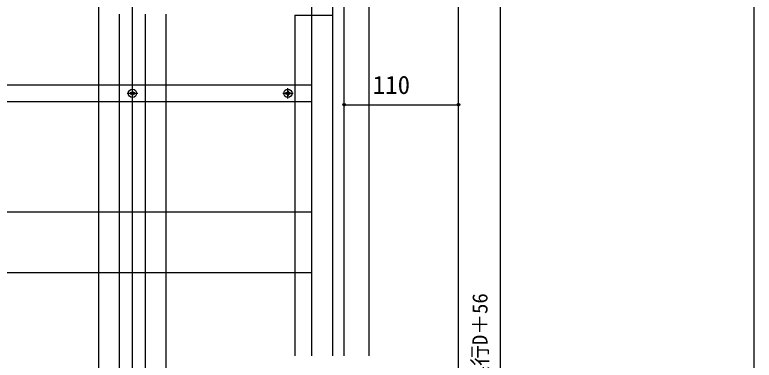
# Model space of a CAD drawing. Units: millimetres, scale not verified. Extents: x -1050 to 1050, y -1565 to 1556.
# Drawn here: x 339 to 1050, y -743 to -410 of the extents above; entities that cross this region are included whole.
import ezdxf
from ezdxf.enums import TextEntityAlignment as Align

# ---------------------------------------------------------------- set-up
doc = ezdxf.new("R2010")
doc.units = ezdxf.units.MM
doc.header["$LTSCALE"] = 8
for name, color, linetype in [('0-4_YKK_12', 2, 'Continuous'), ('0-5_YKK_13', 4, 'Continuous'), ('0-6_YKK_D', 6, 'Continuous'), ('0-7_YKK_ZWAK', 7, 'Continuous')]:
    doc.layers.add(name, color=color, linetype=linetype)
doc.styles.add('ＭＳ ゴシック', font='')
doc.styles.get('ＭＳ ゴシック').set_extended_font_data('MS Gothic')

msp = doc.modelspace()

# ---------------------------------------------------------------- linework, layer by layer
at = {"layer": '0-4_YKK_12'}
for p, q in [((679.5, -738.481), (679.5, -155)), ((452, -1045.5), (452, -225)), ((655.5, -738.481), (655.5, -354.5)), ((765.5, -936.808), (765.5, -354.5)), ((644.5, -379.5), (644.5, -738.481)), ((439.5, -933), (439.5, -410)), ((464.5, -933), (464.5, -410)), ((484.5, -933), (484.5, -410)), ((608, -411), (608, -738.481)), ((608, -411), (644.5, -411))]:
    msp.add_line(p, q, dxfattribs=at)
msp.add_lwpolyline([(419.5, -933), (419.5, -410), (419.5, -361)], dxfattribs=at)
at = {"layer": '0-5_YKK_13'}
for p, q in [((624.5, -738.481), (624.5, -372)), ((452, -491), (452, -481)), ((601.5, -491), (601.5, -481)), ((608, -478), (624.5, -478)), ((447, -486), (457, -486)), ((450.68, -485.56), (449.8, -485.56)), ((453.32, -486.44), (454.2, -486.44)), ((596.5, -486), (606.5, -486)), ((600.18, -485.56), (599.3, -485.56)), ((602.82, -486.44), (603.7, -486.44)), ((608, -494), (624.5, -494)), ((608, -600), (624.5, -600)), ((608, -658.5), (624.5, -658.5))]:
    msp.add_line(p, q, dxfattribs=at)
for points in [[(52, -478), (67, -478), (608, -478)], [(449.8, -485.56), (449.8, -486.44), (450.68, -486.44)], [(452.44, -484.68), (452.44, -483.8), (451.56, -483.8), (451.56, -484.68)], [(451.56, -487.32), (451.56, -488.2), (452.44, -488.2), (452.44, -487.32)], [(454.2, -486.44), (454.2, -485.56), (453.32, -485.56)], [(599.3, -485.56), (599.3, -486.44), (600.18, -486.44)], [(601.94, -484.68), (601.94, -483.8), (601.06, -483.8), (601.06, -484.68)], [(601.06, -487.32), (601.06, -488.2), (601.94, -488.2), (601.94, -487.32)], [(603.7, -486.44), (603.7, -485.56), (602.82, -485.56)], [(52, -494), (67, -494), (608, -494)], [(52, -600), (67, -600), (608, -600)], [(52, -658.5), (67, -658.5), (608, -658.5)]]:
    msp.add_lwpolyline(points, dxfattribs=at)
for centre in [(452, -486), (601.5, -486)]:
    msp.add_circle(centre, 4, dxfattribs=at)
for centre, start, end in [((450.68, -484.68), 270, 0), ((450.68, -487.32), 0, 90), ((453.32, -484.68), 180, 270), ((453.32, -487.32), 90, 180), ((600.18, -484.68), 270, 0), ((600.18, -487.32), 0, 90), ((602.82, -484.68), 180, 270), ((602.82, -487.32), 90, 180)]:
    msp.add_arc(centre, 0.88, start, end, dxfattribs=at)
at = {"layer": '0-6_YKK_D'}
for p, q in [((805.5, -350), (805.5, -1051)), ((655.5, -496.952), (765.5, -496.952))]:
    msp.add_line(p, q, dxfattribs=at)
for centre in [(655.5, -496.952), (765.5, -496.952)]:
    msp.add_circle(centre, 1.275, dxfattribs=at)
at = {"layer": '0-7_YKK_ZWAK'}
msp.add_lwpolyline([(-1050, -1565), (1050, -1565), (1050, 1495)], dxfattribs=at)

# ---------------------------------------------------------------- texts
at = {"layer": '0-6_YKK_D', "style": 'ＭＳ ゴシック'}
msp.add_text('110', height=17.6, dxfattribs=at).set_placement((683.091, -491.952), align=Align.BOTTOM_LEFT)
msp.add_text('奥行D＋56', height=14.66, rotation=90, dxfattribs=at).set_placement((797.886, -768.17), align=Align.BOTTOM_LEFT)

doc.saveas('drawing.dxf')
